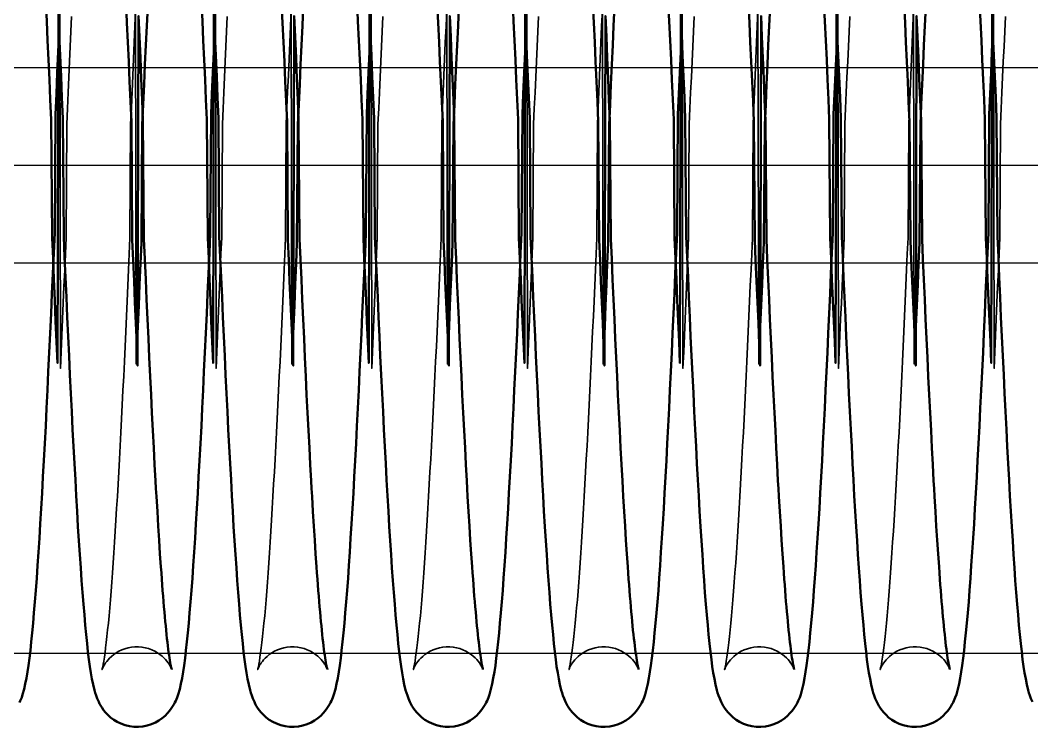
# Model space of a CAD drawing. Header units: millimetres. Extents: x 0 to 190005487, y 0 to 455456909.
# Drawn here: x 90725.7 to 90777.5, y 28280.8 to 28317 of the extents above; entities that cross this region are included whole.
import ezdxf

# ---------------------------------------------------------------- set-up
doc = ezdxf.new("R2010")
doc.units = ezdxf.units.MM
doc.header["$LTSCALE"] = 400
doc.header["$MEASUREMENT"] = 0
doc.linetypes.add('ACAD_ISO04W100', pattern=[30, 24, -3, 0, -3])
doc.linetypes.add('CEN', pattern=[35, 30, -2, 1, -2])
doc.layers.get('0').update_dxf_attribs({"linetype": 'CONTINUOUS'})
doc.layers.add('cen', color=1, linetype='ACAD_ISO04W100')
doc.layers.add('가려진 것(ISO)', color=7, linetype='CONTINUOUS', lineweight=35)
doc.layers.add('가시적인 것(ISO)', color=7, linetype='CONTINUOUS', lineweight=50)

# ---------------------------------------------------------------- blocks, each defined once
blk = doc.blocks.new('토션스프링 3')
at = {"layer": '가려진 것(ISO)', "flags": 128}
for points in [[(21461974.45, -50952889.18), (21461974.38, -50952890.7), (21461974.31, -50952892.23), (21461974.24, -50952893.79), (21461974.17, -50952895.37), (21461974.09, -50952896.96), (21461974.02, -50952898.58), (21461973.95, -50952900.21), (21461973.88, -50952911.85), (21461973.81, -50952913.5), (21461973.74, -50952915.16), (21461973.66, -50952916.83), (21461973.59, -50952918.5), (21461973.52, -50952920.18), (21461973.45, -50952921.86), (21461973.38, -50952923.54), (21461973.31, -50952925.23), (21461973.23, -50952888.93), (21461973.16, -50952890.62)], [(21461990.4, -50952889.18), (21461990.33, -50952890.7), (21461990.25, -50952892.23), (21461990.18, -50952893.79), (21461990.11, -50952895.37), (21461990.04, -50952896.96), (21461989.97, -50952898.58), (21461989.9, -50952900.21), (21461989.83, -50952911.85), (21461989.75, -50952913.5), (21461989.68, -50952915.16), (21461989.61, -50952916.83), (21461989.54, -50952918.5), (21461989.47, -50952920.18), (21461989.4, -50952921.86), (21461989.32, -50952923.54), (21461989.25, -50952925.23), (21461989.18, -50952888.93), (21461989.11, -50952890.62)], [(21462006.34, -50952889.18), (21462006.27, -50952890.7), (21462006.2, -50952892.23), (21462006.13, -50952893.79), (21462006.06, -50952895.37), (21462005.99, -50952896.96), (21462005.92, -50952898.58), (21462005.84, -50952900.21), (21462005.77, -50952911.85), (21462005.7, -50952913.5), (21462005.63, -50952915.16), (21462005.56, -50952916.83), (21462005.49, -50952918.5), (21462005.41, -50952920.18), (21462005.34, -50952921.86), (21462005.27, -50952923.54), (21462005.2, -50952925.23), (21462005.13, -50952888.93), (21462005.06, -50952890.62)], [(21462022.29, -50952889.18), (21462022.22, -50952890.7), (21462022.15, -50952892.23), (21462022.08, -50952893.79), (21462022.01, -50952895.37), (21462021.93, -50952896.96), (21462021.86, -50952898.58), (21462021.79, -50952900.21), (21462021.72, -50952911.85), (21462021.65, -50952913.5), (21462021.58, -50952915.16), (21462021.5, -50952916.83), (21462021.43, -50952918.5), (21462021.36, -50952920.18), (21462021.29, -50952921.86), (21462021.22, -50952923.54), (21462021.15, -50952925.23), (21462021.08, -50952888.93), (21462021, -50952890.62)], [(21462038.24, -50952889.18), (21462038.17, -50952890.7), (21462038.1, -50952892.23), (21462038.02, -50952893.79), (21462037.95, -50952895.37), (21462037.88, -50952896.96), (21462037.81, -50952898.58), (21462037.74, -50952900.21), (21462037.67, -50952911.85), (21462037.59, -50952913.5), (21462037.52, -50952915.16), (21462037.45, -50952916.83), (21462037.38, -50952918.5), (21462037.31, -50952920.18), (21462037.24, -50952921.86), (21462037.17, -50952923.54), (21462037.09, -50952925.23), (21462037.02, -50952888.93), (21462036.95, -50952890.62)], [(21462054.18, -50952889.18), (21462054.11, -50952890.7), (21462054.04, -50952892.23), (21462053.97, -50952893.79), (21462053.9, -50952895.37), (21462053.83, -50952896.96), (21462053.76, -50952898.58), (21462053.68, -50952900.21), (21462053.61, -50952911.85), (21462053.54, -50952913.5), (21462053.47, -50952915.16), (21462053.4, -50952916.83), (21462053.33, -50952918.5), (21462053.25, -50952920.18), (21462053.18, -50952921.86), (21462053.11, -50952923.54), (21462053.04, -50952925.23), (21462052.97, -50952888.93), (21462052.9, -50952890.62)], [(21462070.13, -50952889.18), (21462070.06, -50952890.7), (21462069.99, -50952892.23), (21462069.92, -50952893.79), (21462069.85, -50952895.37), (21462069.77, -50952896.96), (21462069.7, -50952898.58), (21462069.63, -50952900.21), (21462069.56, -50952911.85), (21462069.49, -50952913.5), (21462069.42, -50952915.16), (21462069.34, -50952916.83), (21462069.27, -50952918.5), (21462069.2, -50952920.18), (21462069.13, -50952921.86), (21462069.06, -50952923.54), (21462068.99, -50952925.23), (21462068.92, -50952888.93), (21462068.84, -50952890.62)], [(21461984.71, -50952956.08), (21461984.7, -50952956.06), (21461984.68, -50952956.01), (21461984.64, -50952955.9), (21461984.56, -50952955.74), (21461984.5, -50952955.64), (21461984.43, -50952955.52), (21461984.33, -50952955.38), (21461984.22, -50952955.23), (21461984.08, -50952955.06), (21461983.91, -50952954.89), (21461983.72, -50952954.71), (21461983.49, -50952954.53), (21461983.24, -50952954.36), (21461982.96, -50952954.2), (21461982.66, -50952954.06), (21461982.34, -50952953.94), (21461982, -50952953.85), (21461981.65, -50952953.79), (21461981.3, -50952953.76), (21461980.94, -50952953.76), (21461980.59, -50952953.79), (21461980.24, -50952953.86), (21461979.9, -50952953.95), (21461979.58, -50952954.07), (21461979.28, -50952954.21), (21461979.01, -50952954.37), (21461978.76, -50952954.55), (21461978.53, -50952954.73), (21461978.34, -50952954.91), (21461978.18, -50952955.08), (21461978.04, -50952955.25), (21461977.93, -50952955.4), (21461977.84, -50952955.53), (21461977.77, -50952955.65), (21461977.71, -50952955.75), (21461977.67, -50952955.84), (21461977.61, -50952955.97), (21461977.58, -50952956.04), (21461977.57, -50952956.08), (21461977.57, -50952956.08), (21461977.58, -50952956.04), (21461977.59, -50952955.99), (21461977.61, -50952955.9), (21461977.63, -50952955.8), (21461977.69, -50952955.54), (21461977.74, -50952955.21), (21461977.8, -50952954.82), (21461977.87, -50952954.37), (21461977.93, -50952953.86), (21461978, -50952953.3), (21461978.07, -50952952.69), (21461978.14, -50952952.03), (21461978.21, -50952951.32), (21461978.28, -50952950.57), (21461978.35, -50952949.77), (21461978.42, -50952948.93), (21461978.5, -50952948.05), (21461978.57, -50952947.13), (21461978.64, -50952946.17), (21461978.71, -50952945.16), (21461978.78, -50952944.12), (21461978.85, -50952943.03), (21461978.92, -50952941.92), (21461978.99, -50952940.76), (21461979.06, -50952939.57), (21461979.14, -50952938.35), (21461979.21, -50952937.1), (21461979.28, -50952935.82), (21461979.35, -50952934.51), (21461979.42, -50952933.16), (21461979.49, -50952931.78), (21461979.56, -50952930.38), (21461979.64, -50952928.95), (21461979.71, -50952927.49), (21461979.78, -50952926.01), (21461979.85, -50952924.51), (21461979.92, -50952922.99), (21461979.99, -50952921.45), (21461980.06, -50952919.89), (21461980.14, -50952918.32), (21461980.21, -50952916.73), (21461980.28, -50952915.12), (21461980.35, -50952913.49), (21461980.42, -50952911.85), (21461980.49, -50952900.2), (21461980.57, -50952898.54), (21461980.64, -50952896.87), (21461980.71, -50952895.2), (21461980.78, -50952893.52), (21461980.85, -50952891.84), (21461980.92, -50952890.15), (21461980.99, -50952888.47), (21461981.07, -50952924.78), (21461981.14, -50952923.09)], [(21462000.65, -50952956.08), (21462000.65, -50952956.06), (21462000.63, -50952956.01), (21462000.58, -50952955.9), (21462000.5, -50952955.74), (21462000.45, -50952955.64), (21462000.37, -50952955.52), (21462000.28, -50952955.38), (21462000.17, -50952955.23), (21462000.03, -50952955.06), (21461999.86, -50952954.89), (21461999.67, -50952954.71), (21461999.44, -50952954.53), (21461999.19, -50952954.36), (21461998.91, -50952954.2), (21461998.6, -50952954.06), (21461998.28, -50952953.94), (21461997.95, -50952953.85), (21461997.6, -50952953.79), (21461997.24, -50952953.76), (21461996.89, -50952953.76), (21461996.53, -50952953.79), (21461996.19, -50952953.86), (21461995.85, -50952953.95), (21461995.53, -50952954.07), (21461995.23, -50952954.21), (21461994.95, -50952954.37), (21461994.7, -50952954.55), (21461994.48, -50952954.73), (21461994.29, -50952954.91), (21461994.12, -50952955.08), (21461993.99, -50952955.25), (21461993.88, -50952955.4), (21461993.79, -50952955.53), (21461993.71, -50952955.65), (21461993.66, -50952955.75), (21461993.62, -50952955.84), (21461993.56, -50952955.97), (21461993.53, -50952956.04), (21461993.52, -50952956.08), (21461993.52, -50952956.08), (21461993.52, -50952956.04), (21461993.54, -50952955.99), (21461993.56, -50952955.9), (21461993.58, -50952955.8), (21461993.63, -50952955.54), (21461993.69, -50952955.21), (21461993.75, -50952954.82), (21461993.81, -50952954.37), (21461993.88, -50952953.86), (21461993.95, -50952953.3), (21461994.02, -50952952.69), (21461994.09, -50952952.03), (21461994.16, -50952951.32), (21461994.23, -50952950.57), (21461994.3, -50952949.77), (21461994.37, -50952948.93), (21461994.44, -50952948.05), (21461994.51, -50952947.13), (21461994.58, -50952946.17), (21461994.65, -50952945.16), (21461994.73, -50952944.12), (21461994.8, -50952943.03), (21461994.87, -50952941.92), (21461994.94, -50952940.76), (21461995.01, -50952939.57), (21461995.08, -50952938.35), (21461995.15, -50952937.1), (21461995.23, -50952935.82), (21461995.3, -50952934.51), (21461995.37, -50952933.16), (21461995.44, -50952931.78), (21461995.51, -50952930.38), (21461995.58, -50952928.95), (21461995.65, -50952927.49), (21461995.73, -50952926.01), (21461995.8, -50952924.51), (21461995.87, -50952922.99), (21461995.94, -50952921.45), (21461996.01, -50952919.89), (21461996.08, -50952918.32), (21461996.15, -50952916.73), (21461996.23, -50952915.12), (21461996.3, -50952913.49), (21461996.37, -50952911.85), (21461996.44, -50952900.2), (21461996.51, -50952898.54), (21461996.58, -50952896.87), (21461996.66, -50952895.2), (21461996.73, -50952893.52), (21461996.8, -50952891.84), (21461996.87, -50952890.15), (21461996.94, -50952888.47), (21461997.01, -50952924.78), (21461997.08, -50952923.09)], [(21462016.6, -50952956.08), (21462016.59, -50952956.06), (21462016.57, -50952956.01), (21462016.53, -50952955.9), (21462016.45, -50952955.74), (21462016.39, -50952955.64), (21462016.32, -50952955.52), (21462016.23, -50952955.38), (21462016.11, -50952955.23), (21462015.97, -50952955.06), (21462015.81, -50952954.89), (21462015.61, -50952954.71), (21462015.39, -50952954.53), (21462015.13, -50952954.36), (21462014.85, -50952954.2), (21462014.55, -50952954.06), (21462014.23, -50952953.94), (21462013.89, -50952953.85), (21462013.55, -50952953.79), (21462013.19, -50952953.76), (21462012.83, -50952953.76), (21462012.48, -50952953.79), (21462012.13, -50952953.86), (21462011.8, -50952953.95), (21462011.48, -50952954.07), (21462011.18, -50952954.21), (21462010.9, -50952954.37), (21462010.65, -50952954.55), (21462010.43, -50952954.73), (21462010.24, -50952954.91), (21462010.07, -50952955.08), (21462009.93, -50952955.25), (21462009.82, -50952955.4), (21462009.73, -50952955.53), (21462009.66, -50952955.65), (21462009.61, -50952955.75), (21462009.56, -50952955.84), (21462009.5, -50952955.97), (21462009.47, -50952956.04), (21462009.46, -50952956.08), (21462009.46, -50952956.08), (21462009.47, -50952956.04), (21462009.49, -50952955.99), (21462009.51, -50952955.9), (21462009.53, -50952955.8), (21462009.58, -50952955.54), (21462009.64, -50952955.21), (21462009.7, -50952954.82), (21462009.76, -50952954.37), (21462009.83, -50952953.86), (21462009.89, -50952953.3), (21462009.96, -50952952.69), (21462010.03, -50952952.03), (21462010.11, -50952951.32), (21462010.18, -50952950.57), (21462010.25, -50952949.77), (21462010.32, -50952948.93), (21462010.39, -50952948.05), (21462010.46, -50952947.13), (21462010.53, -50952946.17), (21462010.6, -50952945.16), (21462010.67, -50952944.12), (21462010.74, -50952943.03), (21462010.82, -50952941.92), (21462010.89, -50952940.76), (21462010.96, -50952939.57), (21462011.03, -50952938.35), (21462011.1, -50952937.1), (21462011.17, -50952935.82), (21462011.24, -50952934.51), (21462011.31, -50952933.16), (21462011.39, -50952931.78), (21462011.46, -50952930.38), (21462011.53, -50952928.95), (21462011.6, -50952927.49), (21462011.67, -50952926.01), (21462011.74, -50952924.51), (21462011.82, -50952922.99), (21462011.89, -50952921.45), (21462011.96, -50952919.89), (21462012.03, -50952918.32), (21462012.1, -50952916.73), (21462012.17, -50952915.12), (21462012.24, -50952913.49), (21462012.32, -50952911.85), (21462012.39, -50952900.2), (21462012.46, -50952898.54), (21462012.53, -50952896.87), (21462012.6, -50952895.2), (21462012.67, -50952893.52), (21462012.74, -50952891.84), (21462012.82, -50952890.15), (21462012.89, -50952888.47), (21462012.96, -50952924.78), (21462013.03, -50952923.09)], [(21462032.55, -50952956.08), (21462032.54, -50952956.06), (21462032.52, -50952956.01), (21462032.48, -50952955.9), (21462032.4, -50952955.74), (21462032.34, -50952955.64), (21462032.27, -50952955.52), (21462032.18, -50952955.38), (21462032.06, -50952955.23), (21462031.92, -50952955.06), (21462031.75, -50952954.89), (21462031.56, -50952954.71), (21462031.33, -50952954.53), (21462031.08, -50952954.36), (21462030.8, -50952954.2), (21462030.5, -50952954.06), (21462030.18, -50952953.94), (21462029.84, -50952953.85), (21462029.49, -50952953.79), (21462029.14, -50952953.76), (21462028.78, -50952953.76), (21462028.43, -50952953.79), (21462028.08, -50952953.86), (21462027.74, -50952953.95), (21462027.42, -50952954.07), (21462027.13, -50952954.21), (21462026.85, -50952954.37), (21462026.6, -50952954.55), (21462026.37, -50952954.73), (21462026.18, -50952954.91), (21462026.02, -50952955.08), (21462025.88, -50952955.25), (21462025.77, -50952955.4), (21462025.68, -50952955.53), (21462025.61, -50952955.65), (21462025.55, -50952955.75), (21462025.51, -50952955.84), (21462025.45, -50952955.97), (21462025.42, -50952956.04), (21462025.41, -50952956.08), (21462025.41, -50952956.08), (21462025.42, -50952956.04), (21462025.43, -50952955.99), (21462025.45, -50952955.9), (21462025.48, -50952955.8), (21462025.53, -50952955.54), (21462025.58, -50952955.21), (21462025.64, -50952954.82), (21462025.71, -50952954.37), (21462025.77, -50952953.86), (21462025.84, -50952953.3), (21462025.91, -50952952.69), (21462025.98, -50952952.03), (21462026.05, -50952951.32), (21462026.12, -50952950.57), (21462026.19, -50952949.77), (21462026.27, -50952948.93), (21462026.34, -50952948.05), (21462026.41, -50952947.13), (21462026.48, -50952946.17), (21462026.55, -50952945.16), (21462026.62, -50952944.12), (21462026.69, -50952943.03), (21462026.76, -50952941.92), (21462026.83, -50952940.76), (21462026.91, -50952939.57), (21462026.98, -50952938.35), (21462027.05, -50952937.1), (21462027.12, -50952935.82), (21462027.19, -50952934.51), (21462027.26, -50952933.16), (21462027.33, -50952931.78), (21462027.4, -50952930.38), (21462027.48, -50952928.95), (21462027.55, -50952927.49), (21462027.62, -50952926.01), (21462027.69, -50952924.51), (21462027.76, -50952922.99), (21462027.83, -50952921.45), (21462027.91, -50952919.89), (21462027.98, -50952918.32), (21462028.05, -50952916.73), (21462028.12, -50952915.12), (21462028.19, -50952913.49), (21462028.26, -50952911.85), (21462028.33, -50952900.2), (21462028.41, -50952898.54), (21462028.48, -50952896.87), (21462028.55, -50952895.2), (21462028.62, -50952893.52), (21462028.69, -50952891.84), (21462028.76, -50952890.15), (21462028.83, -50952888.47), (21462028.91, -50952924.78), (21462028.98, -50952923.09)], [(21462048.49, -50952956.08), (21462048.49, -50952956.06), (21462048.47, -50952956.01), (21462048.42, -50952955.9), (21462048.34, -50952955.74), (21462048.29, -50952955.64), (21462048.21, -50952955.52), (21462048.12, -50952955.38), (21462048.01, -50952955.23), (21462047.87, -50952955.06), (21462047.7, -50952954.89), (21462047.51, -50952954.71), (21462047.28, -50952954.53), (21462047.03, -50952954.36), (21462046.75, -50952954.2), (21462046.44, -50952954.06), (21462046.12, -50952953.94), (21462045.79, -50952953.85), (21462045.44, -50952953.79), (21462045.08, -50952953.76), (21462044.73, -50952953.76), (21462044.37, -50952953.79), (21462044.03, -50952953.86), (21462043.69, -50952953.95), (21462043.37, -50952954.07), (21462043.07, -50952954.21), (21462042.79, -50952954.37), (21462042.54, -50952954.55), (21462042.32, -50952954.73), (21462042.13, -50952954.91), (21462041.96, -50952955.08), (21462041.83, -50952955.25), (21462041.72, -50952955.4), (21462041.63, -50952955.53), (21462041.56, -50952955.65), (21462041.5, -50952955.75), (21462041.46, -50952955.84), (21462041.4, -50952955.97), (21462041.37, -50952956.04), (21462041.36, -50952956.08), (21462041.36, -50952956.08), (21462041.36, -50952956.04), (21462041.38, -50952955.99), (21462041.4, -50952955.9), (21462041.42, -50952955.8), (21462041.47, -50952955.54), (21462041.53, -50952955.21), (21462041.59, -50952954.82), (21462041.65, -50952954.37), (21462041.72, -50952953.86), (21462041.79, -50952953.3), (21462041.86, -50952952.69), (21462041.93, -50952952.03), (21462042, -50952951.32), (21462042.07, -50952950.57), (21462042.14, -50952949.77), (21462042.21, -50952948.93), (21462042.28, -50952948.05), (21462042.35, -50952947.13), (21462042.42, -50952946.17), (21462042.5, -50952945.16), (21462042.57, -50952944.12), (21462042.64, -50952943.04), (21462042.71, -50952941.92), (21462042.78, -50952940.76), (21462042.85, -50952939.57), (21462042.92, -50952938.35), (21462042.99, -50952937.1), (21462043.07, -50952935.82), (21462043.14, -50952934.51), (21462043.21, -50952933.16), (21462043.28, -50952931.78), (21462043.35, -50952930.38), (21462043.42, -50952928.95), (21462043.49, -50952927.49), (21462043.57, -50952926.01), (21462043.64, -50952924.51), (21462043.71, -50952922.99), (21462043.78, -50952921.45), (21462043.85, -50952919.89), (21462043.92, -50952918.32), (21462043.99, -50952916.73), (21462044.07, -50952915.12), (21462044.14, -50952913.49), (21462044.21, -50952911.85), (21462044.28, -50952900.2), (21462044.35, -50952898.54), (21462044.42, -50952896.87), (21462044.5, -50952895.2), (21462044.57, -50952893.52), (21462044.64, -50952891.83), (21462044.71, -50952890.15), (21462044.78, -50952888.47), (21462044.85, -50952924.78), (21462044.92, -50952923.09)], [(21462064.44, -50952956.08), (21462064.43, -50952956.06), (21462064.41, -50952956.01), (21462064.37, -50952955.9), (21462064.29, -50952955.74), (21462064.23, -50952955.64), (21462064.16, -50952955.52), (21462064.07, -50952955.38), (21462063.96, -50952955.23), (21462063.82, -50952955.06), (21462063.65, -50952954.89), (21462063.45, -50952954.71), (21462063.23, -50952954.53), (21462062.97, -50952954.36), (21462062.69, -50952954.2), (21462062.39, -50952954.06), (21462062.07, -50952953.94), (21462061.73, -50952953.85), (21462061.39, -50952953.79), (21462061.03, -50952953.76), (21462060.67, -50952953.76), (21462060.32, -50952953.79), (21462059.97, -50952953.86), (21462059.64, -50952953.95), (21462059.32, -50952954.07), (21462059.02, -50952954.21), (21462058.74, -50952954.37), (21462058.49, -50952954.55), (21462058.27, -50952954.73), (21462058.08, -50952954.91), (21462057.91, -50952955.08), (21462057.78, -50952955.25), (21462057.66, -50952955.4), (21462057.57, -50952955.53), (21462057.5, -50952955.65), (21462057.45, -50952955.75), (21462057.4, -50952955.84), (21462057.34, -50952955.97), (21462057.32, -50952956.04), (21462057.3, -50952956.08), (21462057.3, -50952956.08), (21462057.31, -50952956.04), (21462057.33, -50952955.99), (21462057.35, -50952955.9), (21462057.37, -50952955.8), (21462057.42, -50952955.54), (21462057.48, -50952955.21), (21462057.54, -50952954.82), (21462057.6, -50952954.37), (21462057.67, -50952953.86), (21462057.74, -50952953.3), (21462057.8, -50952952.69), (21462057.87, -50952952.03), (21462057.95, -50952951.32), (21462058.02, -50952950.57), (21462058.09, -50952949.77), (21462058.16, -50952948.93), (21462058.23, -50952948.05), (21462058.3, -50952947.13), (21462058.37, -50952946.17), (21462058.44, -50952945.16), (21462058.51, -50952944.12), (21462058.58, -50952943.04), (21462058.66, -50952941.92), (21462058.73, -50952940.76), (21462058.8, -50952939.57), (21462058.87, -50952938.35), (21462058.94, -50952937.1), (21462059.01, -50952935.82), (21462059.08, -50952934.51), (21462059.16, -50952933.16), (21462059.23, -50952931.79), (21462059.3, -50952930.38), (21462059.37, -50952928.95), (21462059.44, -50952927.49), (21462059.51, -50952926.01), (21462059.58, -50952924.51), (21462059.66, -50952922.99), (21462059.73, -50952921.45), (21462059.8, -50952919.89), (21462059.87, -50952918.32), (21462059.94, -50952916.73), (21462060.01, -50952915.12), (21462060.08, -50952913.49), (21462060.16, -50952911.85), (21462060.23, -50952900.2), (21462060.3, -50952898.54), (21462060.37, -50952896.87), (21462060.44, -50952895.2), (21462060.51, -50952893.52), (21462060.59, -50952891.83), (21462060.66, -50952890.15), (21462060.73, -50952888.47), (21462060.8, -50952924.78), (21462060.87, -50952923.09)]]:
    blk.add_lwpolyline(points, dxfattribs=at)
at = {"layer": '가시적인 것(ISO)', "flags": 128}
for points in [[(21461980.02, -50952887.87), (21461980.11, -50952889.81), (21461980.21, -50952891.79), (21461980.3, -50952893.79), (21461980.39, -50952895.83), (21461980.48, -50952897.88), (21461980.57, -50952899.96), (21461980.66, -50952912.05), (21461980.76, -50952914.16), (21461980.85, -50952916.29), (21461980.94, -50952918.44), (21461981.03, -50952920.6), (21461981.12, -50952922.76), (21461981.21, -50952924.93), (21461981.31, -50952889.1), (21461981.4, -50952891.26), (21461981.49, -50952893.41), (21461981.58, -50952895.55), (21461981.67, -50952897.69), (21461981.76, -50952899.82), (21461981.86, -50952911.94), (21461981.95, -50952914.04), (21461982.04, -50952916.11), (21461982.13, -50952918.16), (21461982.22, -50952920.18), (21461982.31, -50952922.16), (21461982.4, -50952924.12), (21461982.5, -50952926.04), (21461982.59, -50952927.93), (21461982.68, -50952929.78), (21461982.77, -50952931.59), (21461982.86, -50952933.35), (21461982.95, -50952935.07), (21461983.05, -50952936.73), (21461983.09, -50952937.54), (21461983.14, -50952938.34), (21461983.23, -50952939.89), (21461983.32, -50952941.39), (21461983.41, -50952942.84), (21461983.5, -50952944.23), (21461983.59, -50952945.55), (21461983.64, -50952946.19), (21461983.68, -50952946.81), (21461983.73, -50952947.42), (21461983.77, -50952948), (21461983.82, -50952948.57), (21461983.86, -50952949.12), (21461983.91, -50952949.66), (21461983.95, -50952950.17), (21461984, -50952950.67), (21461984.04, -50952951.15), (21461984.09, -50952951.62), (21461984.13, -50952952.06), (21461984.18, -50952952.49), (21461984.22, -50952952.89), (21461984.27, -50952953.27), (21461984.31, -50952953.64), (21461984.35, -50952953.98), (21461984.39, -50952954.3), (21461984.43, -50952954.6), (21461984.48, -50952954.88), (21461984.52, -50952955.13), (21461984.55, -50952955.36), (21461984.59, -50952955.56), (21461984.62, -50952955.73), (21461984.65, -50952955.88), (21461984.68, -50952955.98), (21461984.7, -50952956.05), (21461984.71, -50952956.08)], [(21461981.14, -50952923.09), (21461981.23, -50952920.93), (21461981.32, -50952918.77), (21461981.41, -50952916.62), (21461981.5, -50952914.48), (21461981.6, -50952912.36), (21461981.69, -50952900.26), (21461981.78, -50952898.19), (21461981.87, -50952896.13), (21461981.96, -50952894.1), (21461982.05, -50952892.09), (21461982.14, -50952890.11), (21461982.24, -50952888.16)], [(21461995.97, -50952887.87), (21461996.06, -50952889.81), (21461996.15, -50952891.79), (21461996.25, -50952893.79), (21461996.34, -50952895.83), (21461996.43, -50952897.88), (21461996.52, -50952899.96), (21461996.61, -50952912.05), (21461996.7, -50952914.16), (21461996.79, -50952916.29), (21461996.89, -50952918.44), (21461996.98, -50952920.6), (21461997.07, -50952922.76), (21461997.16, -50952924.93), (21461997.25, -50952889.1), (21461997.34, -50952891.26), (21461997.44, -50952893.41), (21461997.53, -50952895.55), (21461997.62, -50952897.69), (21461997.71, -50952899.82), (21461997.8, -50952911.94), (21461997.89, -50952914.04), (21461997.99, -50952916.11), (21461998.08, -50952918.16), (21461998.17, -50952920.18), (21461998.26, -50952922.16), (21461998.35, -50952924.12), (21461998.44, -50952926.04), (21461998.53, -50952927.93), (21461998.63, -50952929.78), (21461998.72, -50952931.59), (21461998.81, -50952933.35), (21461998.9, -50952935.07), (21461998.99, -50952936.73), (21461999.04, -50952937.54), (21461999.08, -50952938.34), (21461999.17, -50952939.89), (21461999.27, -50952941.39), (21461999.36, -50952942.84), (21461999.45, -50952944.23), (21461999.54, -50952945.55), (21461999.58, -50952946.19), (21461999.63, -50952946.81), (21461999.68, -50952947.42), (21461999.72, -50952948), (21461999.77, -50952948.57), (21461999.81, -50952949.12), (21461999.86, -50952949.66), (21461999.9, -50952950.17), (21461999.95, -50952950.67), (21461999.99, -50952951.15), (21462000.04, -50952951.62), (21462000.08, -50952952.06), (21462000.12, -50952952.49), (21462000.17, -50952952.89), (21462000.21, -50952953.27), (21462000.26, -50952953.64), (21462000.3, -50952953.98), (21462000.34, -50952954.3), (21462000.38, -50952954.6), (21462000.42, -50952954.88), (21462000.46, -50952955.13), (21462000.5, -50952955.36), (21462000.54, -50952955.56), (21462000.57, -50952955.73), (21462000.6, -50952955.88), (21462000.63, -50952955.98), (21462000.65, -50952956.05), (21462000.65, -50952956.08)], [(21461997.08, -50952923.09), (21461997.18, -50952920.93), (21461997.27, -50952918.77), (21461997.36, -50952916.62), (21461997.45, -50952914.48), (21461997.54, -50952912.36), (21461997.63, -50952900.26), (21461997.72, -50952898.19), (21461997.82, -50952896.13), (21461997.91, -50952894.1), (21461998, -50952892.09), (21461998.09, -50952890.11), (21461998.18, -50952888.16)], [(21462011.92, -50952887.87), (21462012.01, -50952889.81), (21462012.1, -50952891.79), (21462012.19, -50952893.79), (21462012.28, -50952895.83), (21462012.38, -50952897.88), (21462012.47, -50952899.96), (21462012.56, -50952912.05), (21462012.65, -50952914.16), (21462012.74, -50952916.29), (21462012.83, -50952918.44), (21462012.92, -50952920.6), (21462013.02, -50952922.76), (21462013.11, -50952924.93), (21462013.2, -50952889.1), (21462013.29, -50952891.26), (21462013.38, -50952893.41), (21462013.47, -50952895.55), (21462013.57, -50952897.69), (21462013.66, -50952899.82), (21462013.75, -50952911.94), (21462013.84, -50952914.04), (21462013.93, -50952916.11), (21462014.02, -50952918.16), (21462014.12, -50952920.18), (21462014.21, -50952922.16), (21462014.3, -50952924.12), (21462014.39, -50952926.04), (21462014.48, -50952927.93), (21462014.57, -50952929.78), (21462014.66, -50952931.59), (21462014.76, -50952933.35), (21462014.85, -50952935.07), (21462014.94, -50952936.73), (21462014.98, -50952937.54), (21462015.03, -50952938.34), (21462015.12, -50952939.89), (21462015.21, -50952941.39), (21462015.3, -50952942.84), (21462015.4, -50952944.23), (21462015.49, -50952945.55), (21462015.53, -50952946.19), (21462015.58, -50952946.81), (21462015.62, -50952947.42), (21462015.67, -50952948), (21462015.71, -50952948.57), (21462015.76, -50952949.12), (21462015.8, -50952949.66), (21462015.85, -50952950.17), (21462015.89, -50952950.67), (21462015.94, -50952951.15), (21462015.98, -50952951.62), (21462016.03, -50952952.06), (21462016.07, -50952952.49), (21462016.12, -50952952.89), (21462016.16, -50952953.27), (21462016.2, -50952953.64), (21462016.24, -50952953.98), (21462016.29, -50952954.3), (21462016.33, -50952954.6), (21462016.37, -50952954.88), (21462016.41, -50952955.13), (21462016.45, -50952955.36), (21462016.48, -50952955.56), (21462016.52, -50952955.73), (21462016.55, -50952955.88), (21462016.57, -50952955.98), (21462016.59, -50952956.05), (21462016.6, -50952956.08)], [(21462013.03, -50952923.09), (21462013.12, -50952920.93), (21462013.21, -50952918.77), (21462013.31, -50952916.62), (21462013.4, -50952914.48), (21462013.49, -50952912.36), (21462013.58, -50952900.26), (21462013.67, -50952898.19), (21462013.76, -50952896.13), (21462013.85, -50952894.1), (21462013.95, -50952892.09), (21462014.04, -50952890.11), (21462014.13, -50952888.16)], [(21462027.86, -50952887.87), (21462027.96, -50952889.81), (21462028.05, -50952891.79), (21462028.14, -50952893.79), (21462028.23, -50952895.83), (21462028.32, -50952897.88), (21462028.41, -50952899.96), (21462028.51, -50952912.05), (21462028.6, -50952914.16), (21462028.69, -50952916.29), (21462028.78, -50952918.44), (21462028.87, -50952920.6), (21462028.96, -50952922.76), (21462029.05, -50952924.93), (21462029.15, -50952889.1), (21462029.24, -50952891.26), (21462029.33, -50952893.41), (21462029.42, -50952895.55), (21462029.51, -50952897.69), (21462029.6, -50952899.82), (21462029.7, -50952911.94), (21462029.79, -50952914.04), (21462029.88, -50952916.11), (21462029.97, -50952918.16), (21462030.06, -50952920.18), (21462030.15, -50952922.16), (21462030.24, -50952924.12), (21462030.34, -50952926.04), (21462030.43, -50952927.93), (21462030.52, -50952929.78), (21462030.61, -50952931.59), (21462030.7, -50952933.35), (21462030.79, -50952935.07), (21462030.89, -50952936.73), (21462030.93, -50952937.54), (21462030.98, -50952938.34), (21462031.07, -50952939.89), (21462031.16, -50952941.39), (21462031.25, -50952942.84), (21462031.34, -50952944.23), (21462031.43, -50952945.55), (21462031.48, -50952946.19), (21462031.52, -50952946.81), (21462031.57, -50952947.42), (21462031.61, -50952948), (21462031.66, -50952948.57), (21462031.7, -50952949.12), (21462031.75, -50952949.66), (21462031.79, -50952950.17), (21462031.84, -50952950.67), (21462031.88, -50952951.15), (21462031.93, -50952951.62), (21462031.97, -50952952.06), (21462032.02, -50952952.49), (21462032.06, -50952952.89), (21462032.11, -50952953.27), (21462032.15, -50952953.64), (21462032.19, -50952953.98), (21462032.23, -50952954.3), (21462032.28, -50952954.6), (21462032.32, -50952954.88), (21462032.36, -50952955.13), (21462032.4, -50952955.36), (21462032.43, -50952955.56), (21462032.47, -50952955.73), (21462032.5, -50952955.88), (21462032.52, -50952955.98), (21462032.54, -50952956.05), (21462032.55, -50952956.08)], [(21462028.98, -50952923.09), (21462029.07, -50952920.93), (21462029.16, -50952918.77), (21462029.25, -50952916.62), (21462029.34, -50952914.48), (21462029.44, -50952912.36), (21462029.53, -50952900.26), (21462029.62, -50952898.19), (21462029.71, -50952896.13), (21462029.8, -50952894.1), (21462029.89, -50952892.09), (21462029.99, -50952890.11), (21462030.08, -50952888.16)], [(21462043.81, -50952887.87), (21462043.9, -50952889.81), (21462043.99, -50952891.79), (21462044.09, -50952893.79), (21462044.18, -50952895.83), (21462044.27, -50952897.88), (21462044.36, -50952899.96), (21462044.45, -50952912.05), (21462044.54, -50952914.16), (21462044.63, -50952916.29), (21462044.73, -50952918.44), (21462044.82, -50952920.6), (21462044.91, -50952922.76), (21462045, -50952924.93), (21462045.09, -50952889.1), (21462045.18, -50952891.26), (21462045.28, -50952893.41), (21462045.37, -50952895.55), (21462045.46, -50952897.69), (21462045.55, -50952899.82), (21462045.64, -50952911.94), (21462045.73, -50952914.04), (21462045.83, -50952916.11), (21462045.92, -50952918.16), (21462046.01, -50952920.18), (21462046.1, -50952922.16), (21462046.19, -50952924.12), (21462046.28, -50952926.04), (21462046.37, -50952927.93), (21462046.47, -50952929.78), (21462046.56, -50952931.59), (21462046.65, -50952933.35), (21462046.74, -50952935.07), (21462046.83, -50952936.73), (21462046.88, -50952937.54), (21462046.92, -50952938.34), (21462047.01, -50952939.89), (21462047.11, -50952941.39), (21462047.2, -50952942.84), (21462047.29, -50952944.23), (21462047.38, -50952945.55), (21462047.43, -50952946.19), (21462047.47, -50952946.81), (21462047.52, -50952947.42), (21462047.56, -50952948), (21462047.61, -50952948.57), (21462047.65, -50952949.12), (21462047.7, -50952949.66), (21462047.74, -50952950.17), (21462047.79, -50952950.67), (21462047.83, -50952951.15), (21462047.88, -50952951.62), (21462047.92, -50952952.06), (21462047.96, -50952952.49), (21462048.01, -50952952.89), (21462048.05, -50952953.27), (21462048.1, -50952953.64), (21462048.14, -50952953.98), (21462048.18, -50952954.3), (21462048.22, -50952954.6), (21462048.26, -50952954.88), (21462048.3, -50952955.13), (21462048.34, -50952955.36), (21462048.38, -50952955.56), (21462048.41, -50952955.73), (21462048.44, -50952955.88), (21462048.47, -50952955.98), (21462048.49, -50952956.05), (21462048.49, -50952956.08)], [(21462044.92, -50952923.09), (21462045.02, -50952920.93), (21462045.11, -50952918.77), (21462045.2, -50952916.62), (21462045.29, -50952914.48), (21462045.38, -50952912.36), (21462045.47, -50952900.26), (21462045.57, -50952898.19), (21462045.66, -50952896.13), (21462045.75, -50952894.1), (21462045.84, -50952892.09), (21462045.93, -50952890.11), (21462046.02, -50952888.16)], [(21462059.76, -50952887.87), (21462059.85, -50952889.81), (21462059.94, -50952891.79), (21462060.03, -50952893.79), (21462060.12, -50952895.83), (21462060.22, -50952897.88), (21462060.31, -50952899.96), (21462060.4, -50952912.05), (21462060.49, -50952914.16), (21462060.58, -50952916.29), (21462060.67, -50952918.44), (21462060.77, -50952920.6), (21462060.86, -50952922.76), (21462060.95, -50952924.93), (21462061.04, -50952889.1), (21462061.13, -50952891.26), (21462061.22, -50952893.41), (21462061.31, -50952895.55), (21462061.41, -50952897.69), (21462061.5, -50952899.82), (21462061.59, -50952911.94), (21462061.68, -50952914.03), (21462061.77, -50952916.11), (21462061.86, -50952918.16), (21462061.96, -50952920.18), (21462062.05, -50952922.16), (21462062.14, -50952924.12), (21462062.23, -50952926.04), (21462062.32, -50952927.93), (21462062.41, -50952929.78), (21462062.51, -50952931.59), (21462062.6, -50952933.35), (21462062.69, -50952935.07), (21462062.78, -50952936.73), (21462062.82, -50952937.54), (21462062.87, -50952938.34), (21462062.96, -50952939.89), (21462063.05, -50952941.39), (21462063.14, -50952942.84), (21462063.24, -50952944.23), (21462063.33, -50952945.55), (21462063.37, -50952946.19), (21462063.42, -50952946.81), (21462063.46, -50952947.42), (21462063.51, -50952948), (21462063.55, -50952948.57), (21462063.6, -50952949.12), (21462063.64, -50952949.66), (21462063.69, -50952950.17), (21462063.73, -50952950.67), (21462063.78, -50952951.15), (21462063.82, -50952951.62), (21462063.87, -50952952.06), (21462063.91, -50952952.49), (21462063.96, -50952952.89), (21462064, -50952953.27), (21462064.04, -50952953.64), (21462064.09, -50952953.98), (21462064.13, -50952954.3), (21462064.17, -50952954.6), (21462064.21, -50952954.88), (21462064.25, -50952955.13), (21462064.29, -50952955.36), (21462064.33, -50952955.56), (21462064.36, -50952955.73), (21462064.39, -50952955.88), (21462064.41, -50952955.98), (21462064.43, -50952956.05), (21462064.44, -50952956.08)], [(21462060.87, -50952923.09), (21462060.96, -50952920.93), (21462061.05, -50952918.77), (21462061.15, -50952916.62), (21462061.24, -50952914.48), (21462061.33, -50952912.36), (21462061.42, -50952900.26), (21462061.51, -50952898.18), (21462061.6, -50952896.13), (21462061.7, -50952894.1), (21462061.79, -50952892.09), (21462061.88, -50952890.11), (21462061.97, -50952888.16)], [(21461973.16, -50952890.62), (21461973.07, -50952892.78), (21461972.98, -50952894.94), (21461972.89, -50952897.09), (21461972.8, -50952899.22), (21461972.71, -50952911.34), (21461972.61, -50952913.43), (21461972.52, -50952915.51), (21461972.43, -50952917.57), (21461972.34, -50952919.6), (21461972.25, -50952921.61), (21461972.16, -50952923.59), (21461972.06, -50952925.54), (21461971.97, -50952927.45), (21461971.88, -50952929.31), (21461971.79, -50952931.13), (21461971.7, -50952932.91), (21461971.61, -50952934.65), (21461971.51, -50952936.35), (21461971.42, -50952938), (21461971.33, -50952939.59), (21461971.24, -50952941.14), (21461971.15, -50952942.62), (21461971.06, -50952944.05), (21461970.96, -50952945.42), (21461970.87, -50952946.72), (21461970.78, -50952947.97), (21461970.69, -50952949.15), (21461970.59, -50952950.27), (21461970.5, -50952951.33), (21461970.41, -50952952.33), (21461970.31, -50952953.26), (21461970.22, -50952954.13), (21461970.12, -50952954.93), (21461970.02, -50952955.66), (21461969.93, -50952956.33), (21461969.82, -50952956.95), (21461969.7, -50952957.54), (21461969.57, -50952958.09), (21461969.43, -50952958.65), (21461969.33, -50952958.95), (21461969.18, -50952959.28), (21461969.09, -50952959.46)], [(21461989.11, -50952890.62), (21461989.02, -50952892.78), (21461988.93, -50952894.94), (21461988.83, -50952897.09), (21461988.74, -50952899.22), (21461988.65, -50952911.34), (21461988.56, -50952913.43), (21461988.47, -50952915.51), (21461988.38, -50952917.57), (21461988.29, -50952919.6), (21461988.19, -50952921.61), (21461988.1, -50952923.59), (21461988.01, -50952925.54), (21461987.92, -50952927.45), (21461987.83, -50952929.31), (21461987.74, -50952931.13), (21461987.64, -50952932.91), (21461987.55, -50952934.65), (21461987.46, -50952936.35), (21461987.37, -50952938), (21461987.28, -50952939.59), (21461987.19, -50952941.14), (21461987.09, -50952942.62), (21461987, -50952944.05), (21461986.91, -50952945.42), (21461986.82, -50952946.72), (21461986.73, -50952947.97), (21461986.63, -50952949.15), (21461986.54, -50952950.28), (21461986.45, -50952951.34), (21461986.35, -50952952.33), (21461986.26, -50952953.26), (21461986.16, -50952954.13), (21461986.07, -50952954.93), (21461985.97, -50952955.66), (21461985.87, -50952956.33), (21461985.77, -50952956.95), (21461985.65, -50952957.54), (21461985.52, -50952958.09), (21461985.38, -50952958.65), (21461985.27, -50952958.95), (21461985.13, -50952959.28), (21461985.04, -50952959.46), (21461984.93, -50952959.66), (21461984.8, -50952959.86), (21461984.66, -50952960.08), (21461984.48, -50952960.32), (21461984.27, -50952960.57), (21461984.02, -50952960.82), (21461983.73, -50952961.06), (21461983.4, -50952961.29), (21461983.03, -50952961.5), (21461982.63, -50952961.68), (21461982.2, -50952961.82), (21461981.75, -50952961.91), (21461981.29, -50952961.95), (21461980.83, -50952961.94), (21461980.37, -50952961.88), (21461979.93, -50952961.78), (21461979.5, -50952961.62), (21461979.11, -50952961.44), (21461978.76, -50952961.22), (21461978.44, -50952960.98), (21461978.16, -50952960.73), (21461977.93, -50952960.48), (21461977.73, -50952960.24), (21461977.56, -50952960.01), (21461977.43, -50952959.79), (21461977.31, -50952959.59), (21461977.22, -50952959.4), (21461977.07, -50952959.06), (21461976.95, -50952958.75), (21461976.86, -50952958.46), (21461976.78, -50952958.19), (21461976.64, -50952957.63), (21461976.53, -50952957.05), (21461976.42, -50952956.43), (21461976.31, -50952955.76), (21461976.22, -50952955.04), (21461976.12, -50952954.26), (21461976.03, -50952953.42), (21461975.94, -50952952.5), (21461975.84, -50952951.52), (21461975.75, -50952950.48), (21461975.66, -50952949.37), (21461975.56, -50952948.2), (21461975.47, -50952946.97), (21461975.38, -50952945.67), (21461975.29, -50952944.31), (21461975.2, -50952942.89), (21461975.1, -50952941.41), (21461975.01, -50952939.87), (21461974.92, -50952938.29), (21461974.83, -50952936.65), (21461974.74, -50952934.97), (21461974.65, -50952933.24), (21461974.55, -50952931.47), (21461974.46, -50952929.65), (21461974.37, -50952927.79), (21461974.28, -50952925.88), (21461974.19, -50952923.94), (21461974.1, -50952921.97), (21461974, -50952919.97), (21461973.91, -50952917.94), (21461973.82, -50952915.89), (21461973.73, -50952913.82), (21461973.64, -50952911.72), (21461973.55, -50952899.61), (21461973.45, -50952897.47), (21461973.36, -50952895.33), (21461973.27, -50952893.17), (21461973.18, -50952891.01), (21461973.09, -50952888.84), (21461973, -50952924.68), (21461972.91, -50952922.52), (21461972.81, -50952920.37), (21461972.72, -50952918.22), (21461972.63, -50952916.08), (21461972.54, -50952913.95), (21461972.45, -50952911.83), (21461972.36, -50952899.74), (21461972.26, -50952897.66), (21461972.17, -50952895.62), (21461972.08, -50952893.6), (21461971.99, -50952891.61), (21461971.9, -50952889.66), (21461971.81, -50952887.73)], [(21462005.06, -50952890.62), (21462004.97, -50952892.78), (21462004.87, -50952894.94), (21462004.78, -50952897.09), (21462004.69, -50952899.22), (21462004.6, -50952911.34), (21462004.51, -50952913.43), (21462004.42, -50952915.51), (21462004.32, -50952917.57), (21462004.23, -50952919.6), (21462004.14, -50952921.61), (21462004.05, -50952923.59), (21462003.96, -50952925.54), (21462003.87, -50952927.45), (21462003.77, -50952929.31), (21462003.68, -50952931.13), (21462003.59, -50952932.91), (21462003.5, -50952934.65), (21462003.41, -50952936.35), (21462003.32, -50952938), (21462003.22, -50952939.59), (21462003.13, -50952941.14), (21462003.04, -50952942.62), (21462002.95, -50952944.05), (21462002.86, -50952945.42), (21462002.77, -50952946.72), (21462002.67, -50952947.97), (21462002.58, -50952949.15), (21462002.49, -50952950.28), (21462002.4, -50952951.34), (21462002.3, -50952952.33), (21462002.21, -50952953.26), (21462002.11, -50952954.13), (21462002.02, -50952954.93), (21462001.92, -50952955.66), (21462001.82, -50952956.33), (21462001.71, -50952956.95), (21462001.6, -50952957.54), (21462001.47, -50952958.09), (21462001.32, -50952958.65), (21462001.22, -50952958.95), (21462001.07, -50952959.28), (21462000.98, -50952959.46), (21462000.87, -50952959.66), (21462000.75, -50952959.86), (21462000.6, -50952960.08), (21462000.43, -50952960.32), (21462000.22, -50952960.57), (21461999.97, -50952960.82), (21461999.68, -50952961.06), (21461999.35, -50952961.29), (21461998.98, -50952961.5), (21461998.58, -50952961.68), (21461998.15, -50952961.82), (21461997.7, -50952961.91), (21461997.24, -50952961.95), (21461996.77, -50952961.94), (21461996.32, -50952961.88), (21461995.87, -50952961.78), (21461995.45, -50952961.62), (21461995.06, -50952961.44), (21461994.7, -50952961.22), (21461994.38, -50952960.98), (21461994.11, -50952960.73), (21461993.87, -50952960.48), (21461993.67, -50952960.24), (21461993.51, -50952960.01), (21461993.37, -50952959.79), (21461993.26, -50952959.59), (21461993.17, -50952959.4), (21461993.02, -50952959.06), (21461992.9, -50952958.75), (21461992.8, -50952958.46), (21461992.73, -50952958.19), (21461992.59, -50952957.63), (21461992.47, -50952957.05), (21461992.36, -50952956.43), (21461992.26, -50952955.77), (21461992.16, -50952955.05), (21461992.07, -50952954.27), (21461991.98, -50952953.42), (21461991.88, -50952952.5), (21461991.79, -50952951.52), (21461991.7, -50952950.48), (21461991.6, -50952949.37), (21461991.51, -50952948.2), (21461991.42, -50952946.97), (21461991.33, -50952945.67), (21461991.24, -50952944.31), (21461991.14, -50952942.89), (21461991.05, -50952941.41), (21461990.96, -50952939.87), (21461990.87, -50952938.29), (21461990.78, -50952936.65), (21461990.68, -50952934.97), (21461990.59, -50952933.24), (21461990.5, -50952931.47), (21461990.41, -50952929.65), (21461990.32, -50952927.79), (21461990.23, -50952925.88), (21461990.13, -50952923.94), (21461990.04, -50952921.97), (21461989.95, -50952919.97), (21461989.86, -50952917.94), (21461989.77, -50952915.89), (21461989.68, -50952913.82), (21461989.58, -50952911.72), (21461989.49, -50952899.61), (21461989.4, -50952897.47), (21461989.31, -50952895.32), (21461989.22, -50952893.17), (21461989.13, -50952891), (21461989.03, -50952888.84), (21461988.94, -50952924.68), (21461988.85, -50952922.52), (21461988.76, -50952920.37), (21461988.67, -50952918.22), (21461988.58, -50952916.08), (21461988.49, -50952913.95), (21461988.39, -50952911.83), (21461988.3, -50952899.73), (21461988.21, -50952897.66), (21461988.12, -50952895.61), (21461988.03, -50952893.6), (21461987.94, -50952891.61), (21461987.85, -50952889.66), (21461987.75, -50952887.73)], [(21462021, -50952890.62), (21462020.91, -50952892.78), (21462020.82, -50952894.94), (21462020.73, -50952897.09), (21462020.64, -50952899.22), (21462020.55, -50952911.34), (21462020.45, -50952913.43), (21462020.36, -50952915.51), (21462020.27, -50952917.57), (21462020.18, -50952919.6), (21462020.09, -50952921.61), (21462020, -50952923.59), (21462019.9, -50952925.54), (21462019.81, -50952927.45), (21462019.72, -50952929.31), (21462019.63, -50952931.13), (21462019.54, -50952932.91), (21462019.45, -50952934.65), (21462019.36, -50952936.35), (21462019.26, -50952938), (21462019.17, -50952939.59), (21462019.08, -50952941.14), (21462018.99, -50952942.62), (21462018.9, -50952944.05), (21462018.8, -50952945.42), (21462018.71, -50952946.72), (21462018.62, -50952947.97), (21462018.53, -50952949.15), (21462018.44, -50952950.28), (21462018.34, -50952951.34), (21462018.25, -50952952.33), (21462018.15, -50952953.26), (21462018.06, -50952954.13), (21462017.96, -50952954.93), (21462017.87, -50952955.66), (21462017.77, -50952956.33), (21462017.66, -50952956.95), (21462017.54, -50952957.54), (21462017.41, -50952958.09), (21462017.27, -50952958.65), (21462017.17, -50952958.95), (21462017.02, -50952959.28), (21462016.93, -50952959.46), (21462016.82, -50952959.66), (21462016.7, -50952959.86), (21462016.55, -50952960.08), (21462016.38, -50952960.32), (21462016.17, -50952960.57), (21462015.92, -50952960.82), (21462015.63, -50952961.06), (21462015.3, -50952961.29), (21462014.93, -50952961.5), (21462014.52, -50952961.68), (21462014.09, -50952961.82), (21462013.64, -50952961.91), (21462013.18, -50952961.95), (21462012.72, -50952961.94), (21462012.26, -50952961.88), (21462011.82, -50952961.78), (21462011.4, -50952961.62), (21462011.01, -50952961.44), (21462010.65, -50952961.22), (21462010.33, -50952960.98), (21462010.05, -50952960.73), (21462009.82, -50952960.48), (21462009.62, -50952960.24), (21462009.46, -50952960.01), (21462009.32, -50952959.79), (21462009.21, -50952959.59), (21462009.11, -50952959.4), (21462008.96, -50952959.06), (21462008.85, -50952958.75), (21462008.75, -50952958.46), (21462008.67, -50952958.19), (21462008.54, -50952957.63), (21462008.42, -50952957.05), (21462008.31, -50952956.43), (21462008.21, -50952955.77), (21462008.11, -50952955.05), (21462008.02, -50952954.27), (21462007.92, -50952953.42), (21462007.83, -50952952.5), (21462007.74, -50952951.52), (21462007.64, -50952950.48), (21462007.55, -50952949.37), (21462007.46, -50952948.2), (21462007.37, -50952946.97), (21462007.27, -50952945.67), (21462007.18, -50952944.31), (21462007.09, -50952942.89), (21462007, -50952941.41), (21462006.91, -50952939.87), (21462006.81, -50952938.29), (21462006.72, -50952936.65), (21462006.63, -50952934.97), (21462006.54, -50952933.24), (21462006.45, -50952931.47), (21462006.36, -50952929.65), (21462006.26, -50952927.79), (21462006.17, -50952925.88), (21462006.08, -50952923.94), (21462005.99, -50952921.97), (21462005.9, -50952919.97), (21462005.81, -50952917.94), (21462005.71, -50952915.89), (21462005.62, -50952913.82), (21462005.53, -50952911.72), (21462005.44, -50952899.61), (21462005.35, -50952897.47), (21462005.26, -50952895.32), (21462005.16, -50952893.17), (21462005.07, -50952891), (21462004.98, -50952888.84), (21462004.89, -50952924.68), (21462004.8, -50952922.52), (21462004.71, -50952920.37), (21462004.62, -50952918.22), (21462004.52, -50952916.08), (21462004.43, -50952913.95), (21462004.34, -50952911.83), (21462004.25, -50952899.73), (21462004.16, -50952897.66), (21462004.07, -50952895.61), (21462003.97, -50952893.6), (21462003.88, -50952891.61), (21462003.79, -50952889.66), (21462003.7, -50952887.73)], [(21462036.95, -50952890.62), (21462036.86, -50952892.78), (21462036.77, -50952894.94), (21462036.68, -50952897.09), (21462036.58, -50952899.22), (21462036.49, -50952911.34), (21462036.4, -50952913.43), (21462036.31, -50952915.51), (21462036.22, -50952917.57), (21462036.13, -50952919.6), (21462036.03, -50952921.61), (21462035.94, -50952923.59), (21462035.85, -50952925.54), (21462035.76, -50952927.45), (21462035.67, -50952929.31), (21462035.58, -50952931.13), (21462035.49, -50952932.91), (21462035.39, -50952934.65), (21462035.3, -50952936.35), (21462035.21, -50952938), (21462035.12, -50952939.59), (21462035.03, -50952941.14), (21462034.93, -50952942.62), (21462034.84, -50952944.05), (21462034.75, -50952945.42), (21462034.66, -50952946.72), (21462034.57, -50952947.97), (21462034.47, -50952949.15), (21462034.38, -50952950.28), (21462034.29, -50952951.34), (21462034.19, -50952952.33), (21462034.1, -50952953.26), (21462034, -50952954.13), (21462033.91, -50952954.93), (21462033.81, -50952955.66), (21462033.71, -50952956.33), (21462033.61, -50952956.95), (21462033.49, -50952957.54), (21462033.36, -50952958.09), (21462033.22, -50952958.65), (21462033.11, -50952958.95), (21462032.97, -50952959.28), (21462032.87, -50952959.46), (21462032.77, -50952959.66), (21462032.64, -50952959.86), (21462032.5, -50952960.08), (21462032.32, -50952960.32), (21462032.11, -50952960.57), (21462031.86, -50952960.81), (21462031.57, -50952961.06), (21462031.24, -50952961.29), (21462030.87, -50952961.5), (21462030.47, -50952961.68), (21462030.04, -50952961.82), (21462029.59, -50952961.91), (21462029.13, -50952961.95), (21462028.67, -50952961.94), (21462028.21, -50952961.88), (21462027.77, -50952961.78), (21462027.35, -50952961.63), (21462026.95, -50952961.44), (21462026.6, -50952961.22), (21462026.28, -50952960.98), (21462026, -50952960.73), (21462025.77, -50952960.48), (21462025.57, -50952960.24), (21462025.4, -50952960.01), (21462025.27, -50952959.79), (21462025.15, -50952959.59), (21462025.06, -50952959.4), (21462024.91, -50952959.06), (21462024.79, -50952958.75), (21462024.7, -50952958.46), (21462024.62, -50952958.19), (21462024.49, -50952957.63), (21462024.37, -50952957.05), (21462024.26, -50952956.43), (21462024.15, -50952955.77), (21462024.06, -50952955.05), (21462023.96, -50952954.27), (21462023.87, -50952953.42), (21462023.78, -50952952.5), (21462023.68, -50952951.52), (21462023.59, -50952950.48), (21462023.5, -50952949.37), (21462023.41, -50952948.2), (21462023.31, -50952946.97), (21462023.22, -50952945.67), (21462023.13, -50952944.31), (21462023.04, -50952942.89), (21462022.94, -50952941.41), (21462022.85, -50952939.87), (21462022.76, -50952938.29), (21462022.67, -50952936.65), (21462022.58, -50952934.97), (21462022.49, -50952933.24), (21462022.39, -50952931.47), (21462022.3, -50952929.65), (21462022.21, -50952927.79), (21462022.12, -50952925.88), (21462022.03, -50952923.94), (21462021.94, -50952921.97), (21462021.84, -50952919.96), (21462021.75, -50952917.94), (21462021.66, -50952915.89), (21462021.57, -50952913.82), (21462021.48, -50952911.72), (21462021.39, -50952899.61), (21462021.3, -50952897.47), (21462021.2, -50952895.32), (21462021.11, -50952893.17), (21462021.02, -50952891), (21462020.93, -50952888.84), (21462020.84, -50952924.68), (21462020.75, -50952922.52), (21462020.65, -50952920.37), (21462020.56, -50952918.22), (21462020.47, -50952916.08), (21462020.38, -50952913.95), (21462020.29, -50952911.83), (21462020.2, -50952899.73), (21462020.1, -50952897.66), (21462020.01, -50952895.61), (21462019.92, -50952893.6), (21462019.83, -50952891.61), (21462019.74, -50952889.66), (21462019.65, -50952887.73)], [(21462052.9, -50952890.62), (21462052.81, -50952892.78), (21462052.71, -50952894.94), (21462052.62, -50952897.09), (21462052.53, -50952899.22), (21462052.44, -50952911.34), (21462052.35, -50952913.43), (21462052.26, -50952915.51), (21462052.17, -50952917.57), (21462052.07, -50952919.6), (21462051.98, -50952921.61), (21462051.89, -50952923.59), (21462051.8, -50952925.54), (21462051.71, -50952927.45), (21462051.62, -50952929.31), (21462051.52, -50952931.13), (21462051.43, -50952932.91), (21462051.34, -50952934.65), (21462051.25, -50952936.35), (21462051.16, -50952938), (21462051.07, -50952939.59), (21462050.97, -50952941.14), (21462050.88, -50952942.62), (21462050.79, -50952944.05), (21462050.7, -50952945.42), (21462050.61, -50952946.72), (21462050.51, -50952947.97), (21462050.42, -50952949.15), (21462050.33, -50952950.28), (21462050.24, -50952951.34), (21462050.14, -50952952.33), (21462050.05, -50952953.26), (21462049.95, -50952954.13), (21462049.86, -50952954.93), (21462049.76, -50952955.66), (21462049.66, -50952956.33), (21462049.55, -50952956.95), (21462049.44, -50952957.54), (21462049.31, -50952958.09), (21462049.16, -50952958.65), (21462049.06, -50952958.95), (21462048.91, -50952959.28), (21462048.82, -50952959.46), (21462048.71, -50952959.66), (21462048.59, -50952959.86), (21462048.44, -50952960.08), (21462048.27, -50952960.32), (21462048.06, -50952960.57), (21462047.81, -50952960.81), (21462047.52, -50952961.06), (21462047.19, -50952961.29), (21462046.82, -50952961.5), (21462046.42, -50952961.68), (21462045.99, -50952961.82), (21462045.54, -50952961.91), (21462045.08, -50952961.95), (21462044.61, -50952961.94), (21462044.16, -50952961.88), (21462043.71, -50952961.78), (21462043.29, -50952961.63), (21462042.9, -50952961.44), (21462042.54, -50952961.22), (21462042.23, -50952960.98), (21462041.95, -50952960.73), (21462041.71, -50952960.48), (21462041.52, -50952960.24), (21462041.35, -50952960.01), (21462041.22, -50952959.79), (21462041.1, -50952959.59), (21462041.01, -50952959.4), (21462040.86, -50952959.06), (21462040.74, -50952958.75), (21462040.64, -50952958.46), (21462040.57, -50952958.19), (21462040.43, -50952957.63), (21462040.31, -50952957.05), (21462040.2, -50952956.43), (21462040.1, -50952955.77), (21462040.01, -50952955.05), (21462039.91, -50952954.27), (21462039.82, -50952953.42), (21462039.72, -50952952.5), (21462039.63, -50952951.52), (21462039.54, -50952950.48), (21462039.44, -50952949.37), (21462039.35, -50952948.2), (21462039.26, -50952946.97), (21462039.17, -50952945.67), (21462039.08, -50952944.31), (21462038.98, -50952942.89), (21462038.89, -50952941.41), (21462038.8, -50952939.87), (21462038.71, -50952938.29), (21462038.62, -50952936.65), (21462038.52, -50952934.97), (21462038.43, -50952933.24), (21462038.34, -50952931.47), (21462038.25, -50952929.65), (21462038.16, -50952927.78), (21462038.07, -50952925.88), (21462037.97, -50952923.94), (21462037.88, -50952921.97), (21462037.79, -50952919.96), (21462037.7, -50952917.94), (21462037.61, -50952915.89), (21462037.52, -50952913.82), (21462037.43, -50952911.72), (21462037.33, -50952899.61), (21462037.24, -50952897.47), (21462037.15, -50952895.32), (21462037.06, -50952893.17), (21462036.97, -50952891), (21462036.88, -50952888.84), (21462036.78, -50952924.68), (21462036.69, -50952922.52), (21462036.6, -50952920.37), (21462036.51, -50952918.22), (21462036.42, -50952916.08), (21462036.33, -50952913.95), (21462036.23, -50952911.83), (21462036.14, -50952899.73), (21462036.05, -50952897.66), (21462035.96, -50952895.61), (21462035.87, -50952893.6), (21462035.78, -50952891.61), (21462035.69, -50952889.66), (21462035.59, -50952887.73)], [(21462068.84, -50952890.62), (21462068.75, -50952892.78), (21462068.66, -50952894.94), (21462068.57, -50952897.09), (21462068.48, -50952899.22), (21462068.39, -50952911.34), (21462068.29, -50952913.43), (21462068.2, -50952915.51), (21462068.11, -50952917.57), (21462068.02, -50952919.6), (21462067.93, -50952921.61), (21462067.84, -50952923.59), (21462067.75, -50952925.54), (21462067.65, -50952927.45), (21462067.56, -50952929.31), (21462067.47, -50952931.13), (21462067.38, -50952932.91), (21462067.29, -50952934.65), (21462067.2, -50952936.35), (21462067.1, -50952938), (21462067.01, -50952939.59), (21462066.92, -50952941.14), (21462066.83, -50952942.62), (21462066.74, -50952944.05), (21462066.64, -50952945.42), (21462066.55, -50952946.72), (21462066.46, -50952947.97), (21462066.37, -50952949.15), (21462066.28, -50952950.28), (21462066.18, -50952951.34), (21462066.09, -50952952.33), (21462065.99, -50952953.26), (21462065.9, -50952954.13), (21462065.8, -50952954.93), (21462065.71, -50952955.66), (21462065.61, -50952956.33), (21462065.5, -50952956.95), (21462065.38, -50952957.54), (21462065.26, -50952958.09), (21462065.11, -50952958.65), (21462065, -50952958.95), (21462064.86, -50952959.28), (21462064.77, -50952959.46), (21462064.66, -50952959.66), (21462064.54, -50952959.86), (21462064.39, -50952960.08), (21462064.22, -50952960.32), (21462064.01, -50952960.56), (21462063.76, -50952960.81), (21462063.47, -50952961.06), (21462063.14, -50952961.29), (21462062.77, -50952961.5), (21462062.36, -50952961.68), (21462061.93, -50952961.82), (21462061.49, -50952961.91), (21462061.03, -50952961.95), (21462060.56, -50952961.94), (21462060.11, -50952961.88), (21462059.66, -50952961.78), (21462059.24, -50952961.63), (21462058.85, -50952961.44), (21462058.49, -50952961.22), (21462058.17, -50952960.98), (21462057.9, -50952960.73), (21462057.66, -50952960.48), (21462057.46, -50952960.24), (21462057.3, -50952960.01), (21462057.16, -50952959.79), (21462057.05, -50952959.59), (21462056.95, -50952959.4), (21462056.8, -50952959.06), (21462056.69, -50952958.75), (21462056.59, -50952958.46), (21462056.51, -50952958.19), (21462056.38, -50952957.63), (21462056.26, -50952957.05), (21462056.15, -50952956.43), (21462056.05, -50952955.77), (21462055.95, -50952955.05), (21462055.86, -50952954.27), (21462055.76, -50952953.42), (21462055.67, -50952952.5), (21462055.58, -50952951.52), (21462055.48, -50952950.48), (21462055.39, -50952949.37), (21462055.3, -50952948.2), (21462055.21, -50952946.97), (21462055.11, -50952945.67), (21462055.02, -50952944.31), (21462054.93, -50952942.89), (21462054.84, -50952941.41), (21462054.75, -50952939.87), (21462054.65, -50952938.29), (21462054.56, -50952936.65), (21462054.47, -50952934.97), (21462054.38, -50952933.24), (21462054.29, -50952931.47), (21462054.2, -50952929.65), (21462054.1, -50952927.78), (21462054.01, -50952925.88), (21462053.92, -50952923.94), (21462053.83, -50952921.97), (21462053.74, -50952919.96), (21462053.65, -50952917.94), (21462053.55, -50952915.89), (21462053.46, -50952913.82), (21462053.37, -50952911.72), (21462053.28, -50952899.6), (21462053.19, -50952897.47), (21462053.1, -50952895.32), (21462053.01, -50952893.17), (21462052.91, -50952891), (21462052.82, -50952888.84), (21462052.73, -50952924.68), (21462052.64, -50952922.52), (21462052.55, -50952920.37), (21462052.46, -50952918.22), (21462052.36, -50952916.08), (21462052.27, -50952913.95), (21462052.18, -50952911.83), (21462052.09, -50952899.73), (21462052, -50952897.66), (21462051.91, -50952895.61), (21462051.82, -50952893.6), (21462051.72, -50952891.61), (21462051.63, -50952889.65), (21462051.54, -50952887.73)], [(21462072.9, -50952959.4), (21462072.75, -50952959.06), (21462072.63, -50952958.75), (21462072.54, -50952958.46), (21462072.46, -50952958.19), (21462072.33, -50952957.63), (21462072.21, -50952957.05), (21462072.1, -50952956.43), (21462072, -50952955.77), (21462071.9, -50952955.05), (21462071.81, -50952954.27), (21462071.71, -50952953.42), (21462071.62, -50952952.5), (21462071.52, -50952951.52), (21462071.43, -50952950.48), (21462071.34, -50952949.37), (21462071.25, -50952948.2), (21462071.15, -50952946.97), (21462071.06, -50952945.67), (21462070.97, -50952944.31), (21462070.88, -50952942.89), (21462070.79, -50952941.41), (21462070.69, -50952939.87), (21462070.6, -50952938.29), (21462070.51, -50952936.65), (21462070.42, -50952934.97), (21462070.33, -50952933.24), (21462070.23, -50952931.47), (21462070.14, -50952929.65), (21462070.05, -50952927.78), (21462069.96, -50952925.88), (21462069.87, -50952923.94), (21462069.78, -50952921.97), (21462069.68, -50952919.96), (21462069.59, -50952917.94), (21462069.5, -50952915.89), (21462069.41, -50952913.82), (21462069.32, -50952911.72), (21462069.23, -50952899.6), (21462069.14, -50952897.47), (21462069.04, -50952895.32), (21462068.95, -50952893.16), (21462068.86, -50952891), (21462068.77, -50952888.84), (21462068.68, -50952924.68), (21462068.59, -50952922.52), (21462068.49, -50952920.37), (21462068.4, -50952918.22), (21462068.31, -50952916.08), (21462068.22, -50952913.94), (21462068.13, -50952911.83), (21462068.04, -50952899.73), (21462067.94, -50952897.66), (21462067.85, -50952895.61), (21462067.76, -50952893.6), (21462067.67, -50952891.61), (21462067.58, -50952889.65), (21462067.49, -50952887.73)]]:
    blk.add_lwpolyline(points, dxfattribs=at)
blk = doc.blocks.new('토션스프링1234')
blk.add_blockref('토션스프링 3', (188.1, -4314.91))
blk = doc.blocks.new('A$C643E1396')
at = {"color": 3}
for p, q in [((938.443, 4161.265, 5.656), (2188.507, 4161.265, 27.826)), ((938.443, 4151.264, 5.656), (2188.507, 4151.264, 27.826)), ((1013.447, 4131.263, 5.641), (2113.531, 4131.263, 173.534))]:
    blk.add_line(p, q, dxfattribs=at)
at = {"layer": 'cen', "linetype": 'CEN'}
blk.add_line((898.441, 4156.264, 5.641), (2301.013, 4156.264, 173.534), dxfattribs=at)
at = {"xscale": 0.5000256451997451, "yscale": 0.5000256451997451, "zscale": 0.5000256451997451}
blk.add_blockref('토션스프링1234', (-10730262.381, 25484072.728, 89.588), dxfattribs=at)

msp = doc.modelspace()

# ---------------------------------------------------------------- block references
msp.add_blockref('A$C643E1396', (89359.039, 24153.286))

doc.saveas('drawing.dxf')
